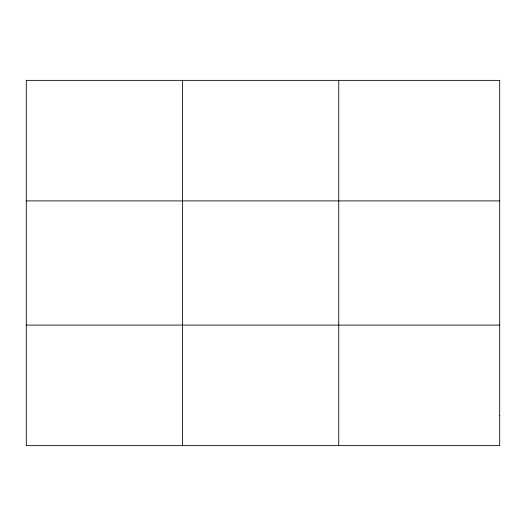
<?xml version="1.0" encoding="UTF-8"?>
<svg xmlns="http://www.w3.org/2000/svg" width="526" height="526" viewBox="0 0 526 526"><rect width="100%" height="100%" fill="white"/><g stroke="black" fill="none" stroke-linecap="round" stroke-linejoin="round"><path stroke-width="0.79" d="M182.522 80.366L182.522 445.634M338.744 80.366L338.744 445.634M26.3 200.906L499.7 200.906M26.3 325.094L499.7 325.094M499.7 415.501L499.7 445.634L26.3 445.634L26.3 80.366L499.7 80.366L499.7 415.501"/></g></svg>
